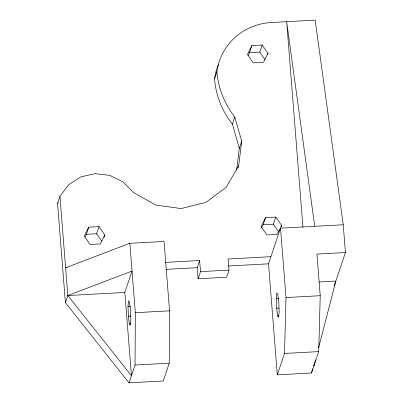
<?xml version="1.0" encoding="UTF-8"?>
<svg xmlns="http://www.w3.org/2000/svg" width="403" height="403" viewBox="0 0 403 403"><rect width="100%" height="100%" fill="white"/><g stroke="black" fill="none" stroke-linecap="round" stroke-linejoin="round"><path stroke-width="0.6" d="M129.036 382.85L135.035 365.022L135.337 312.688L129.842 243.301L164.056 241.452L169.552 310.844L169.25 363.174L163.25 381.001L129.036 382.85L65.412 302.658L57.558 203.47L59.956 196.337L68.52 184.811L80.696 176.927L95.007 173.648L109.717 175.36L123.036 181.869L133.343 192.377L155.714 205.067L181.194 208.573L205.908 202.356L226.088 187.37L238.667 165.89L241.724 141.191L234.798 117.031A86.454 83.431 18.6 0 1 216.93 71.724A59.659 57.569 18.6 0 1 271.34 22.518L315.181 20.15L343.245 224.778L345.442 252.53L334.243 285.813M345.442 252.53L316.929 254.071L320.224 295.706L318.723 351.602L311.524 372.997L277.304 374.845L284.508 353.451L286.009 297.555L280.513 228.163L343.245 224.778M128.008 306.658L128.471 300.86L129.499 302.22L130.496 309.937L130.869 319.493L130.406 325.286L129.373 323.931L128.381 316.214L128.008 306.658L130.496 306.522M276.282 298.653L276.745 292.855L277.773 294.215L278.765 301.933L279.143 311.489L278.68 317.282L277.647 315.922L276.654 308.209L276.282 298.653L278.77 298.517M236.647 169.935L239.322 148.324L241.724 141.191M311.524 372.997L312.617 368.755M315.489 359.808L313.922 365.869L313.826 364.614M318.622 347.693L335.845 281.057L319.105 281.964M84.952 237.095L86.343 234.304L88.746 227.171L99.007 226.617L104.825 234.994L104.024 237.372M65.412 302.658L67.81 295.53L59.956 196.337M101.742 241.14L96.609 233.75L99.007 226.617M124.839 292.452L132.038 271.053L67.81 295.53L131.433 375.717L124.839 292.452L67.81 295.53M239.322 148.324L232.395 124.159A86.454 83.431 18.6 0 1 214.532 78.857L216.93 71.724M248.112 55.463L249.502 52.672L251.9 45.539L262.167 44.985L267.985 53.362L267.587 54.551M232.395 124.159L234.798 117.031M264.902 59.508L259.769 52.118L262.167 44.985M270.917 256.691L228.143 258.998L229.025 270.101L226.622 277.234L198.11 278.77L197.228 267.668L199.631 260.54L165.537 262.378M198.11 278.77L200.508 271.642L199.631 260.54M238.067 167.673L238.667 165.89M261.461 228.108L263.129 224.758L265.532 217.625L275.793 217.071L281.611 225.448L281.213 226.637M278.528 231.594L273.395 224.204L275.793 217.071M277.304 374.845L268.514 263.819L280.513 228.163M88.746 227.171L84.298 236.103L90.116 244.48L100.377 243.926L104.825 234.994M251.9 45.539L247.457 54.47L253.27 62.843L263.537 62.289L267.985 53.362M265.532 217.625L261.084 226.557L266.902 234.934L277.163 234.38L281.611 225.448M57.558 203.47L58.304 202.467M129.842 243.301L65.613 267.773L66.863 267.703M249.502 52.672L259.769 52.118M86.343 234.304L96.609 233.75M263.129 224.758L273.395 224.204M166.238 269.34L197.228 267.668M228.224 265.995L268.514 263.819M200.508 271.642L229.025 270.101M286.009 297.555L320.224 295.706M135.337 312.688L169.552 310.844M128.381 316.214L130.869 316.078M276.654 308.209L279.143 308.073M129.373 323.931L130.617 323.861M277.647 315.922L278.891 315.856M284.508 353.451L318.723 351.602M135.035 365.022L169.25 363.174M314.733 226.315L286.669 21.691L302.945 227.267M214.532 78.857A59.659 57.569 18.6 0 1 218.441 64.425"/></g></svg>
